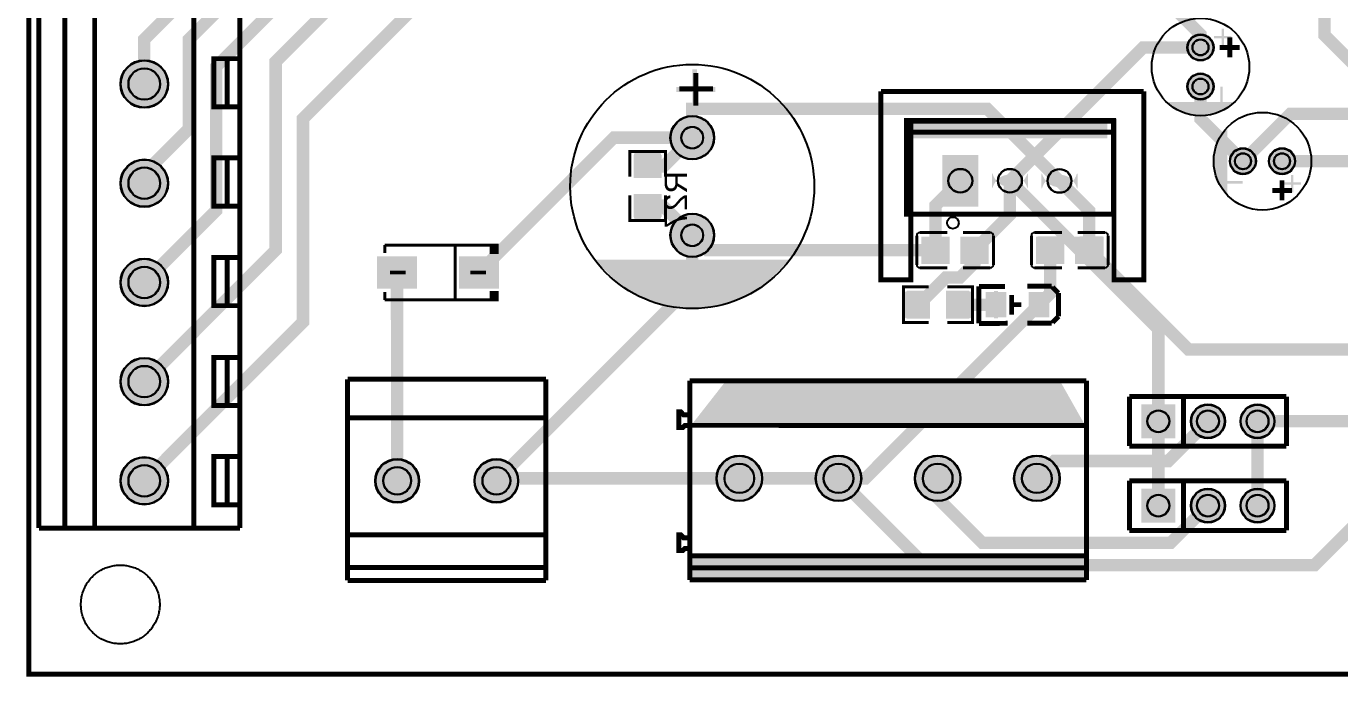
# Model space of a CAD drawing. Extents: x 2462 to 6780, y 1105 to 4890.
# Drawn here: x 2462 to 5111, y 1105 to 2416 of the extents above; entities that cross this region are included whole.
import ezdxf

# ---------------------------------------------------------------- set-up
doc = ezdxf.new("R2010")
doc.units = 9
for name, color, linetype, true_color in [('BoardOutLine', 7, 'Continuous', 0xff00ff), ('BottomLayer', 7, 'Continuous', 0x0000ff), ('BottomPasteMaskLayer', 7, 'Continuous', 0x800000), ('BottomSilkLayer', 7, 'Continuous', 0x66cc33), ('BottomSolderMaskLayer', 7, 'Continuous', 0xaa00ff), ('Document', 7, 'Continuous', 0xffffff), ('Multi-Layer', 7, 'Continuous', 0xc0c0c0), ('TopLayer', 7, 'Continuous', 0xff0000), ('TopPasteMaskLayer', 7, 'Continuous', 0x808080), ('TopSilkLayer', 7, 'Continuous', 0xffcc00), ('TopSolderMaskLayer', 7, 'Continuous', 0x800080)]:
    doc.layers.add(name, color=color, linetype=linetype, true_color=true_color)
doc.styles.get("Standard").update_dxf_attribs({"font": 'arial.ttf'})

msp = doc.modelspace()

# ---------------------------------------------------------------- hatches: boundary and pattern name
at = {"layer": 'BottomLayer'}
for points in [[(3742.1059999999998, 2111.4480000000003), (3687.8940000000002, 2111.4480000000003), (3687.8940000000002, 2156.036), (3742.1059999999998, 2156.036)], [(3742.1059999999998, 2077.2920000000013), (3687.8940000000002, 2077.2920000000013), (3687.8940000000002, 2032.703999999998), (3742.1059999999998, 2032.703999999998)]]:
    msp.add_hatch(color=256, dxfattribs=at).paths.add_polyline_path(points)
at = {"layer": 'BottomPasteMaskLayer'}
for points in [[(3740.197, 2161.300000000003), (3689.8040000000037, 2161.300000000003), (3687.834999999992, 2159.331000000002), (3687.834999999992, 2114.0550000000003), (3689.8040000000037, 2112.0869999999995), (3705.947, 2111.889000000003), (3705.947, 2129.6059999999998), (3723.6630000000005, 2129.6059999999998), (3723.6630000000005, 2112.283000000003), (3740.197, 2112.0869999999995), (3742.1659999999974, 2114.0550000000003), (3742.1659999999974, 2159.331000000002)], [(3740.197, 2076.6539999999986), (3723.6630000000005, 2076.653000000002), (3723.6630000000005, 2059.133999999998), (3705.947, 2059.133999999998), (3705.947, 2076.4559999999983), (3689.8040000000037, 2076.6539999999986), (3687.834999999992, 2074.6849999999977), (3687.834999999992, 2029.4099999999962), (3689.8040000000037, 2027.440999999999), (3740.197, 2027.440999999999), (3742.1659999999974, 2029.4099999999962), (3742.1659999999974, 2074.6849999999977)]]:
    msp.add_hatch(color=256, dxfattribs=at).paths.add_polyline_path(points)
at = {"layer": 'BottomSolderMaskLayer'}
for points in [[(4803.4095, 2373.739999999998, 1), (4856.5905, 2373.739999999998, 1)], [(2651.756, 2300, 1), (2748.244, 2300, 1)], [(4803.4095, 2295, 1), (4856.5905, 2295, 1)], [(3760.7085, 2191.8499999999985, 1), (3849.2915, 2191.8499999999985, 1)], [(2651.756, 2100, 1), (2748.244, 2100, 1)], [(3743.321842827674, 2110.6256142253696), (3686.678157172326, 2110.6256142253696), (3686.678157172326, 2156.85853334071), (3743.321842827674, 2156.85853334071)], [(4309.196999999993, 2157.1810000000005), (4382.063000000009, 2157.1810000000005), (4382.063000000009, 2052.8189999999995), (4309.196999999993, 2052.8189999999995)], [(4889.039500000004, 2144.369999999999, 1), (4942.220500000005, 2144.369999999999, 1)], [(4967.779499999995, 2144.369999999999, 1), (5020.960499999996, 2144.369999999999, 1)], [(4482.063000000005, 2121.055692307691, -0.7853981633974483), (4409.197000000005, 2121.055692307691), (4409.197000000005, 2088.944307692309, -0.7853981633974483), (4482.063000000005, 2088.944307692309)], [(4582.072999999999, 2120.665692307688, -0.7853981633974483), (4509.206999999999, 2120.665692307688), (4509.206999999999, 2088.554307692306, -0.7853981633974483), (4582.072999999999, 2088.554307692306)], [(3743.321842827674, 2078.1143857746356), (3686.678157172326, 2078.1143857746356), (3686.678157172326, 2031.881466659288), (3743.321842827674, 2031.881466659288)], [(3760.7085, 1995, 1), (3849.2915, 1995, 1)], [(2651.756, 1900, 1), (2748.244, 1900, 1)], [(2651.756, 1700, 1), (2748.244, 1700, 1)], [(4710.534985058795, 1654.4650149412046), (4779.465014941205, 1654.4650149412046), (4779.465014941205, 1585.5349850587954), (4710.534985058795, 1585.5349850587954)], [(4810.5355, 1620, 1), (4879.4645, 1620, 1)], [(4910.5355, 1620, 1), (4979.4645, 1620, 1)], [(2651.756, 1500, 1), (2748.244, 1500, 1)], [(3165.693, 1500, 1), (3254.307, 1500, 1)], [(3365.693, 1500, 1), (3454.307, 1500, 1)], [(3853.74, 1505, 1), (3946.26, 1505, 1)], [(4053.74, 1505, 1), (4146.26, 1505, 1)], [(4253.74, 1505, 1), (4346.26, 1505, 1)], [(4453.74, 1505, 1), (4546.26, 1505, 1)], [(4710.534985058795, 1484.4650149412046), (4779.465014941205, 1484.4650149412046), (4779.465014941205, 1415.5349850587954), (4710.534985058795, 1415.5349850587954)], [(4810.5355, 1450, 1), (4879.4645, 1450, 1)], [(4910.5355, 1450, 1), (4979.4645, 1450, 1)]]:
    msp.add_hatch(color=256, dxfattribs=at).paths.add_polyline_path(points)
at = {"layer": 'Document'}
for points in [[(4877.5, 2411.870999999999), (4877.5, 2376.870999999999), (4872.5, 2376.870999999999), (4872.5, 2411.870999999999)], [(4857.5, 2396.870999999999), (4892.5, 2396.870999999999), (4892.5, 2391.870999999999), (4857.5, 2391.869999999999)], [(3814.8430000000008, 2329.6500000000015), (3814.8430000000008, 2250.91), (3805, 2250.91), (3805, 2329.6500000000015)], [(3773.0599999999977, 2293.9040000000023), (3851.800000000003, 2293.9040000000023), (3851.800000000003, 2284.0610000000015), (3773.0599999999977, 2284.0610000000015)], [(4875, 2294.369999999999), (4875, 2259.369999999999), (4870, 2259.369999999999), (4870, 2294.369999999999)], [(4246.421000000002, 2223.309000000001), (4246.421000000002, 2190.2379999999976), (4642.088999999993, 2190.2379999999976), (4642.088999999993, 2223.309000000001)], [(4915, 2099.369999999999), (4880, 2099.369999999999), (4880, 2104.369999999999), (4915, 2104.369999999999)], [(5032.501000000004, 2096.869999999999), (4997.501000000004, 2096.869999999999), (4997.501000000004, 2101.869999999999), (5032.501000000004, 2101.869999999999)], [(5017.501000000004, 2116.869999999999), (5017.501000000004, 2081.869999999999), (5012.501000000004, 2081.869999999999), (5012.5, 2116.869999999999)], [(3207.5510000000068, 1946.0829999999987), (3207.5510000000068, 1893.9170000000013), (3215.3759999999966, 1893.9170000000013), (3215.3759999999966, 1946.0829999999987)], [(3195.8139999999985, 1923.9120000000003), (3195.8139999999985, 1916.0879999999997), (3227.1129999999976, 1916.0879999999997), (3227.1129999999976, 1923.9120000000003)], [(3388.826000000001, 1923.9120000000003), (3388.826000000001, 1916.0879999999997), (3357.527000000002, 1916.0879999999997), (3357.527000000002, 1923.9120000000003)], [(4421.592000000004, 1827.438000000002), (4413.718000000001, 1827.438000000002), (4413.718000000001, 1882.5560000000005), (4421.592000000004, 1882.5560000000005)], [(4435.976000000002, 1858.7050000000017), (4396.606, 1858.7050000000017), (4396.606, 1852.800000000003), (4435.976000000002, 1852.800000000003)], [(4523.954000000005, 1854.9959999999992), (4484.584000000003, 1854.9959999999992), (4484.584000000003, 1849.0910000000003), (4523.954000000005, 1849.0910000000003)], [(3873.228000000003, 1701.8499999999985), (3802.362000000001, 1611.298999999999), (4597.637999999999, 1611.298999999999), (4546.457000000002, 1701.8499999999985)], [(3802.362000000001, 1347.5200000000004), (3802.362000000001, 1300.2750000000015), (4597.637999999999, 1300.2750000000015), (4597.637999999999, 1347.5200000000004)]]:
    msp.add_hatch(color=256, dxfattribs=at).paths.add_polyline_path(points)
at = {"layer": 'Multi-Layer'}
for points in [[(4804.4095, 2373.739999999998, 1), (4855.5905, 2373.739999999998, 1)], [(2652.756, 2300, 1), (2747.244, 2300, 1)], [(4804.4095, 2295, 1), (4855.5905, 2295, 1)], [(3761.693, 2191.8499999999985, 1), (3848.307, 2191.8499999999985, 1)], [(2652.756, 2100, 1), (2747.244, 2100, 1)], [(4310.197, 2156.1810000000005), (4381.063000000002, 2156.1810000000005), (4381.063000000002, 2053.8189999999995), (4310.197, 2053.8189999999995)], [(4890.039500000004, 2144.369999999999, 1), (4941.220500000005, 2144.369999999999, 1)], [(4968.779499999995, 2144.369999999999, 1), (5019.960499999996, 2144.369999999999, 1)], [(4481.063000000005, 2120.7479999999996, -0.7853981633974483), (4410.197000000005, 2120.7479999999996), (4410.197000000005, 2089.2520000000004, -0.7853981633974483), (4481.063000000005, 2089.2520000000004)], [(4581.072999999999, 2120.3579999999965, -0.7853981633974483), (4510.206999999999, 2120.3579999999965), (4510.206999999999, 2088.862000000001, -0.7853981633974483), (4581.072999999999, 2088.862000000001)], [(3761.693, 1995, 1), (3848.307, 1995, 1)], [(2652.756, 1900, 1), (2747.244, 1900, 1)], [(2652.756, 1700, 1), (2747.244, 1700, 1)], [(4711.5350000000035, 1653.4650000000001), (4778.4649999999965, 1653.4650000000001), (4778.4649999999965, 1586.5349999999999), (4711.5350000000035, 1586.5349999999999)], [(4811.5355, 1620, 1), (4878.4645, 1620, 1)], [(4911.5355, 1620, 1), (4978.4645, 1620, 1)], [(2652.756, 1500, 1), (2747.244, 1500, 1)], [(3166.693, 1500, 1), (3253.307, 1500, 1)], [(3366.693, 1500, 1), (3453.307, 1500, 1)], [(3854.7245, 1505, 1), (3945.2755, 1505, 1)], [(4054.7245, 1505, 1), (4145.2755, 1505, 1)], [(4254.7245, 1505, 1), (4345.2755, 1505, 1)], [(4454.7245, 1505, 1), (4545.2755, 1505, 1)], [(4711.5350000000035, 1483.4650000000001), (4778.4649999999965, 1483.4650000000001), (4778.4649999999965, 1416.5349999999999), (4711.5350000000035, 1416.5349999999999)], [(4811.5355, 1450, 1), (4878.4645, 1450, 1)], [(4911.5355, 1450, 1), (4978.4645, 1450, 1)]]:
    msp.add_hatch(color=256, dxfattribs=at).paths.add_polyline_path(points)
at = {"layer": 'TopLayer'}
for points in [[(4323.384999999995, 1991.574999999997), (4323.384999999995, 1938.425000000003), (4267.873, 1938.425000000003), (4267.873, 1991.574999999997)], [(4346.615000000005, 1991.574999999997), (4346.615000000005, 1938.425000000003), (4402.127, 1938.425000000003), (4402.127, 1991.574999999997)], [(4554.645000000004, 1938.425000000003), (4554.645000000004, 1991.574999999997), (4499.133000000002, 1991.574999999997), (4499.133000000002, 1938.425000000003)], [(4577.875, 1938.425000000003), (4577.875, 1991.574999999997), (4633.387000000002, 1991.574999999997), (4633.387000000002, 1938.425000000003)], [(3170.273000000001, 1951.359000000004), (3249.0130000000063, 1951.359000000004), (3249.0130000000063, 1888.6419999999998), (3170.273000000001, 1888.6419999999998)], [(3335.6270000000077, 1951.359000000004), (3414.3669999999984, 1951.359000000004), (3414.3669999999984, 1888.6419999999998), (3335.6270000000077, 1888.6419999999998)], [(4283.551999999996, 1827.8940000000002), (4283.551999999996, 1882.1059999999998), (4238.963999999993, 1882.1059999999998), (4238.963999999993, 1827.8940000000002)], [(4317.707999999999, 1827.8940000000002), (4317.707999999999, 1882.1059999999998), (4362.295999999995, 1882.1059999999998), (4362.295999999995, 1827.8940000000002)], [(4397.969000000005, 1879.5980000000018), (4437.339, 1879.5980000000018), (4437.339, 1830.3859999999986), (4397.969000000005, 1830.3859999999986)], [(4484.588999999993, 1879.5980000000018), (4523.959000000003, 1879.5980000000018), (4523.959000000003, 1830.3859999999986), (4484.588999999993, 1830.3859999999986)]]:
    msp.add_hatch(color=256, dxfattribs=at).paths.add_polyline_path(points)
at = {"layer": 'TopPasteMaskLayer'}
for points in [[(4316.300000000003, 1989.4079999999994), (4316.298999999999, 1972.8740000000034), (4298.779999999999, 1972.8740000000034), (4298.779999999999, 1955.158000000003), (4316.101999999999, 1955.158000000003), (4316.300000000003, 1939.0149999999994), (4314.331000000006, 1937.046000000002), (4269.055999999997, 1937.046000000002), (4267.0869999999995, 1939.0149999999994), (4267.0869999999995, 1989.4079999999994), (4269.055999999997, 1991.3770000000004), (4314.331000000006, 1991.3770000000004)], [(4400.946000000004, 1989.4079999999994), (4400.946000000004, 1939.0149999999994), (4398.977000000006, 1937.046000000002), (4353.701000000001, 1937.046000000002), (4351.733000000007, 1939.0149999999994), (4351.5350000000035, 1955.158000000003), (4369.251999999993, 1955.158000000003), (4369.251999999993, 1972.8740000000034), (4351.929000000004, 1972.8740000000034), (4351.733000000007, 1989.4079999999994), (4353.701000000001, 1991.3770000000004), (4398.977000000006, 1991.3770000000004)], [(4500.3139999999985, 1940.5920000000006), (4500.3139999999985, 1990.9850000000006), (4502.282999999996, 1992.953999999998), (4547.559000000001, 1992.953999999998), (4549.527000000002, 1990.9850000000006), (4549.7249999999985, 1974.841999999997), (4532.007999999994, 1974.841999999997), (4532.007999999994, 1957.1259999999966), (4549.331000000006, 1957.1259999999966), (4549.527000000002, 1940.5920000000006), (4547.559000000001, 1938.6229999999996), (4502.282999999996, 1938.6229999999996)], [(4584.959999999999, 1940.5920000000006), (4584.961000000003, 1957.1259999999966), (4602.479999999996, 1957.1259999999966), (4602.479999999996, 1974.841999999997), (4585.158000000003, 1974.841999999997), (4584.959999999999, 1990.9850000000006), (4586.929000000004, 1992.953999999998), (4632.203999999998, 1992.953999999998), (4634.1730000000025, 1990.9850000000006), (4634.1730000000025, 1940.5920000000006), (4632.203999999998, 1938.6229999999996), (4586.929000000004, 1938.6229999999996)], [(3170.273000000001, 1951.359000000004), (3249.0130000000063, 1951.359000000004), (3249.0130000000063, 1888.6419999999998), (3170.273000000001, 1888.6419999999998)], [(3335.6270000000077, 1951.359000000004), (3414.3669999999984, 1951.359000000004), (3414.3669999999984, 1888.6419999999998), (3335.6270000000077, 1888.6419999999998)], [(4233.699999999997, 1829.8029999999999), (4233.699999999997, 1880.196), (4235.668999999994, 1882.1650000000009), (4280.945, 1882.1650000000009), (4282.9130000000005, 1880.196), (4283.110999999997, 1864.0529999999999), (4265.394, 1864.0529999999999), (4265.394, 1846.3369999999995), (4282.717000000004, 1846.3369999999995), (4282.9130000000005, 1829.8029999999999), (4280.945, 1827.833999999999), (4235.668999999994, 1827.833999999999)], [(4318.346000000005, 1829.8029999999999), (4318.347000000002, 1846.3369999999995), (4335.8659999999945, 1846.3369999999995), (4335.8659999999945, 1864.0529999999999), (4318.544000000002, 1864.0529999999999), (4318.346000000005, 1880.196), (4320.315000000002, 1882.1650000000009), (4365.590000000004, 1882.1650000000009), (4367.559000000001, 1880.196), (4367.559000000001, 1829.8029999999999), (4365.590000000004, 1827.833999999999), (4320.315000000002, 1827.833999999999)], [(4397.969000000005, 1879.5980000000018), (4437.339, 1879.5980000000018), (4437.339, 1830.3859999999986), (4397.969000000005, 1830.3859999999986)], [(4484.588999999993, 1879.5980000000018), (4523.959000000003, 1879.5980000000018), (4523.959000000003, 1830.3859999999986), (4484.588999999993, 1830.3859999999986)]]:
    msp.add_hatch(color=256, dxfattribs=at).paths.add_polyline_path(points)
at = {"layer": 'TopSilkLayer'}
for points in [[(4895, 2263.739999999998), (4893.112221347677, 2261.8225102740507), (4891.167901999841, 2259.9623765791403), (4889.168783824651, 2258.161265363553), (4887.116657783183, 2256.420790198772), (4885.013362324964, 2254.74251033393), (4882.86078174095, 2253.1279292989166), (4880.660844475438, 2251.578493557383), (4878.415521398434, 2250.095591210913), (4876.126824039959, 2248.6805507554564), (4873.796802787983, 2247.3346398911453), (4871.427545051571, 2246.059064386609), (4869.021173390793, 2244.8549669987406), (4866.579843615145, 2243.723426448938), (4864.105742852276, 2242.665456456707), (4861.60108758854, 2241.6820048314876), (4859.06812168334, 2240.7739526235346), (4856.509114358865, 2239.942113334615), (4853.9263581671985, 2239.187232189208), (4851.322166936436, 2238.5099854668515), (4848.698873697809, 2237.91097989634), (4846.058828595589, 2237.3907521121073), (4843.404396781589, 2236.949768173494), (4840.737956296354, 2236.5884231472373), (4838.061895938699, 2236.307040753494), (4835.378613125657, 2236.105873075885), (4832.690511744659, 2235.985100335598), (4830, 2235.9448307299863), (4827.309488255341, 2235.985100335598), (4824.621386874343, 2236.105873075885), (4821.938104061301, 2236.307040753494), (4819.262043703646, 2236.5884231472373), (4816.595603218411, 2236.949768173494), (4813.941171404411, 2237.3907521121073), (4811.301126302176, 2237.91097989634), (4808.677833063564, 2238.5099854668515), (4806.0736418328015, 2239.187232189208), (4803.490885641135, 2239.942113334615), (4800.93187831666, 2240.7739526235346), (4798.39891241146, 2241.6820048314876), (4795.894257147724, 2242.665456456707), (4793.420156384855, 2243.723426448938), (4790.978826609207, 2244.8549669987406), (4788.572454948429, 2246.059064386609), (4786.203197212017, 2247.3346398911453), (4783.873175960041, 2248.6805507554564), (4781.584478601566, 2250.095591210913), (4779.339155524562, 2251.578493557383), (4777.13921825905, 2253.1279292989166), (4774.986637675036, 2254.74251033393), (4772.883342216817, 2256.420790198772), (4770.831216175349, 2258.161265363553), (4768.832098000159, 2259.9623765791403), (4766.887778652323, 2261.8225102740507), (4765, 2263.739999999998)], [(4884.369999999995, 2079.369999999999), (4882.452510274052, 2081.257778652325), (4880.592376579145, 2083.2020980001616), (4878.79126536355, 2085.201216175352), (4877.050790198773, 2087.2533422168235), (4875.372510333938, 2089.3566376750423), (4873.757929298918, 2091.5092182590524), (4872.20849355738, 2093.709155524557), (4870.72559121091, 2095.9544786015613), (4869.310550755465, 2098.2431759600477), (4867.96463989115, 2100.5731972120157), (4866.689064386606, 2102.942454948421), (4865.484966998738, 2105.3488266092063), (4864.353426448935, 2107.79015638485), (4863.295456456704, 2110.264257147719), (4862.312004831481, 2112.7689124114513), (4861.403952623528, 2115.301878316659), (4860.572113334623, 2117.860885641134), (4859.817232189205, 2120.443641832797), (4859.139985466856, 2123.0478330635597), (4858.540979896345, 2125.6711263021825), (4858.020752112105, 2128.3111714044135), (4857.579768173498, 2130.965603218414), (4857.218423147235, 2133.6320437036484), (4856.9370407535025, 2136.3081040612997), (4856.735873075886, 2138.991386874346), (4856.615100335606, 2141.6794882553368), (4856.574830729987, 2144.369999999999), (4856.615100335606, 2147.060511744661), (4856.735873075886, 2149.748613125652), (4856.9370407535025, 2152.4318959386983), (4857.218423147235, 2155.1079562963496), (4857.579768173498, 2157.774396781584), (4858.020752112105, 2160.4288285955845), (4858.540979896345, 2163.0688736978154), (4859.139985466856, 2165.6921669364383), (4859.817232189205, 2168.296358167194), (4860.572113334623, 2170.879114358864), (4861.403952623528, 2173.438121683339), (4862.312004831481, 2175.9710875885467), (4863.295456456704, 2178.475742852279), (4864.353426448935, 2180.949843615148), (4865.484966998738, 2183.3911733907917), (4866.689064386606, 2185.797545051577), (4867.96463989115, 2188.1668027879823), (4869.310550755465, 2190.4968240399503), (4870.72559121091, 2192.7855213984367), (4872.20849355738, 2195.030844475441), (4873.757929298918, 2197.2307817409455), (4875.372510333938, 2199.3833623249557), (4877.050790198773, 2201.4866577831745), (4878.79126536355, 2203.538783824646), (4880.592376579145, 2205.5379019998363), (4882.452510274052, 2207.4822213476727), (4884.369999999995, 2209.369999999999)], [(3396.650999999998, 1978.1650000000009), (3396.650999999998, 1957.3580000000002), (3414.6510000000053, 1957.3580000000002), (3414.6510000000053, 1978.1650000000009)], [(4001.850000000006, 1945.7920000000013), (3608.149999999994, 1945.7920000000013), (3636.978000000003, 1916.964), (3640.149197688086, 1913.851555704714), (3643.3780401058902, 1910.798953387166), (3646.66339819775, 1907.8072604757108), (3650.0041231456707, 1904.8775231000327), (3653.399046771119, 1902.0107657252956), (3656.8469819434176, 1899.207990793955), (3660.34672299496, 1896.4701783752025), (3663.8970461427307, 1893.7982858222313), (3667.496709916246, 1891.193247437528), (3671.1444555917114, 1888.655974146117), (3674.8390076321157, 1886.1873531770616), (3678.579074133311, 1883.7882477531966), (3682.3633472757137, 1881.4594967892917), (3686.190503781647, 1879.2019145987142), (3690.059205378071, 1877.0162906086443), (3693.96809926453, 1874.9033890840583), (3697.9158185861816, 1872.8639488604713), (3701.900982911815, 1870.8986830855974), (3705.9221987164783, 1869.0082789699554), (3709.978059868845, 1867.19339754658), (3714.0671481228346, 1865.4546734398682), (3718.1880336135873, 1863.7927146436705), (3722.3392753574444, 1862.2081023086794), (3726.519421755831, 1860.7013905392196), (3730.727011102834, 1859.2731061995), (3734.9605720963737, 1857.923748729354), (3739.2186243525866, 1856.6537899696232), (3743.499678923632, 1855.4636739971465), (3747.8022388181926, 1854.3538169694948), (3752.1247995250596, 1853.3246069794332), (3756.465849539134, 1852.3764039192065), (3760.8238708900535, 1851.5095393547308), (3765.197339672901, 1850.7243164095999), (3769.58472658119, 1850.02100965914), (3773.9844974414955, 1849.3998650343565), (3778.39511375007, 1848.8610997359647), (3782.815033210689, 1848.4049021584142), (3787.242710274062, 1848.0314318240416), (3791.6765966782114, 1847.740819327264), (3796.1151419898815, 1847.5331662889257), (3800.5567941467307, 1847.4085453207626), (3805, 1847.3669999999984), (3809.4432058532693, 1847.4085453207626), (3813.8848580101185, 1847.5331662889257), (3818.3234033217886, 1847.740819327264), (3822.757289725938, 1848.0314318240416), (3827.184966789311, 1848.4049021584142), (3831.60488624993, 1848.8610997359647), (3836.0155025585045, 1849.3998650343565), (3840.41527341881, 1850.02100965914), (3844.802660327099, 1850.7243164095999), (3849.1761291099465, 1851.5095393547308), (3853.534150460866, 1852.3764039192065), (3857.8752004749404, 1853.3246069794332), (3862.1977611818074, 1854.3538169694948), (3866.500321076368, 1855.4636739971465), (3870.7813756474134, 1856.6537899696232), (3875.0394279036263, 1857.923748729354), (3879.272988897166, 1859.2731061995037), (3883.480578244169, 1860.7013905392196), (3887.6607246425556, 1862.2081023086794), (3891.8119663864127, 1863.7927146436705), (3895.9328518771654, 1865.4546734398718), (3900.021940131155, 1867.19339754658), (3904.0778012835217, 1869.0082789699554), (3908.099017088185, 1870.8986830855974), (3912.0841814138184, 1872.8639488604713), (3916.03190073547, 1874.9033890840583), (3919.940794621929, 1877.0162906086443), (3923.809496218353, 1879.2019145987142), (3927.6366527242863, 1881.4594967892917), (3931.420925866689, 1883.7882477531966), (3935.1609923678843, 1886.1873531770616), (3938.8555444082886, 1888.655974146117), (3942.5032900837614, 1891.193247437528), (3946.1029538572693, 1893.7982858222313), (3949.65327700504, 1896.4701783752025), (3953.1530180565824, 1899.2079907939624), (3956.600953228881, 1902.0107657252956), (3959.9958768543293, 1904.8775231000327), (3963.33660180225, 1907.8072604757108), (3966.6219598941098, 1910.798953387166), (3969.850802311914, 1913.851555704714), (3973.021999999997, 1916.964), (4001.850000000006, 1945.7920000000013)], [(3396.650999999998, 1861.8349999999991), (3396.650999999998, 1882.6419999999998), (3414.6510000000053, 1882.6419999999998), (3414.6510000000053, 1861.8349999999991)]]:
    msp.add_hatch(color=256, dxfattribs=at).paths.add_polyline_path(points)
at = {"layer": 'TopSolderMaskLayer'}
for points in [[(4803.4095, 2373.739999999998, 1), (4856.5905, 2373.739999999998, 1)], [(2651.756, 2300, 1), (2748.244, 2300, 1)], [(4803.4095, 2295, 1), (4856.5905, 2295, 1)], [(3760.7085, 2191.8499999999985, 1), (3849.2915, 2191.8499999999985, 1)], [(2651.756, 2100, 1), (2748.244, 2100, 1)], [(4309.196999999993, 2157.1810000000005), (4382.063000000009, 2157.1810000000005), (4382.063000000009, 2052.8189999999995), (4309.196999999993, 2052.8189999999995)], [(4889.039500000004, 2144.369999999999, 1), (4942.220500000005, 2144.369999999999, 1)], [(4967.779499999995, 2144.369999999999, 1), (5020.960499999996, 2144.369999999999, 1)], [(4482.063000000005, 2121.055692307691, -0.7853981633974483), (4409.197000000005, 2121.055692307691), (4409.197000000005, 2088.944307692309, -0.7853981633974483), (4482.063000000005, 2088.944307692309)], [(4582.072999999999, 2120.665692307688, -0.7853981633974483), (4509.206999999999, 2120.665692307688), (4509.206999999999, 2088.554307692306, -0.7853981633974483), (4582.072999999999, 2088.554307692306)], [(3760.7085, 1995, 1), (3849.2915, 1995, 1)], [(4324.384963971752, 1992.574999999997), (4324.384963971752, 1937.425000000003), (4266.872963971757, 1937.425000000003), (4266.872963971757, 1992.574999999997)], [(4345.615036028248, 1992.574999999997), (4345.615036028248, 1937.425000000003), (4403.127036028243, 1937.425000000003), (4403.127036028243, 1992.574999999997)], [(4555.644963971754, 1937.425000000003), (4555.644963971754, 1992.574999999997), (4498.132963971759, 1992.574999999997), (4498.132963971759, 1937.425000000003)], [(4576.87503602825, 1937.425000000003), (4576.87503602825, 1992.574999999997), (4634.387036028245, 1992.574999999997), (4634.387036028245, 1937.425000000003)], [(2651.756, 1900, 1), (2748.244, 1900, 1)], [(3169.273076200152, 1952.359015944643), (3250.0130762001572, 1952.359015944643), (3250.0130762001572, 1887.6420159446388), (3169.273076200152, 1887.6420159446388)], [(3334.6269237998495, 1952.359015944643), (3415.3669237998474, 1952.359015944643), (3415.3669237998474, 1887.6420159446388), (3334.6269237998495, 1887.6420159446388)], [(4284.551910289767, 1826.8940184457606), (4284.551910289767, 1883.1059815542394), (4237.963910289764, 1883.1059815542394), (4237.963910289764, 1826.8940184457606)], [(4316.708089710235, 1826.8940184457606), (4316.708089710235, 1883.1059815542394), (4363.296089710231, 1883.1059815542394), (4363.296089710231, 1826.8940184457606)], [(4396.9692032004095, 1880.5980609595063), (4438.339203200412, 1880.5980609595063), (4438.339203200412, 1829.3861015991715), (4396.9692032004095, 1829.3861015991715)], [(4483.589203200398, 1880.5980609595063), (4524.959203200415, 1880.5980609595063), (4524.959203200415, 1829.3861015991715), (4483.589203200398, 1829.3861015991715)], [(2651.756, 1700, 1), (2748.244, 1700, 1)], [(4710.534985058795, 1654.4650149412046), (4779.465014941205, 1654.4650149412046), (4779.465014941205, 1585.5349850587954), (4710.534985058795, 1585.5349850587954)], [(4810.5355, 1620, 1), (4879.4645, 1620, 1)], [(4910.5355, 1620, 1), (4979.4645, 1620, 1)], [(2651.756, 1500, 1), (2748.244, 1500, 1)], [(3165.693, 1500, 1), (3254.307, 1500, 1)], [(3365.693, 1500, 1), (3454.307, 1500, 1)], [(3853.74, 1505, 1), (3946.26, 1505, 1)], [(4053.74, 1505, 1), (4146.26, 1505, 1)], [(4253.74, 1505, 1), (4346.26, 1505, 1)], [(4453.74, 1505, 1), (4546.26, 1505, 1)], [(4710.534985058795, 1484.4650149412046), (4779.465014941205, 1484.4650149412046), (4779.465014941205, 1415.5349850587954), (4710.534985058795, 1415.5349850587954)], [(4810.5355, 1450, 1), (4879.4645, 1450, 1)], [(4910.5355, 1450, 1), (4979.4645, 1450, 1)]]:
    msp.add_hatch(color=256, dxfattribs=at).paths.add_polyline_path(points)

# ---------------------------------------------------------------- linework, layer by layer
at = {"layer": 'BoardOutLine', "const_width": 10}
msp.add_lwpolyline([(2467, 4640), (2467, 4885), (6754, 4885), (6754, 1110), (2467, 1110), (2467, 4640)], close=True, dxfattribs=at)
at = {"layer": 'BottomLayer', "const_width": 25}
for points in [[(4445.630000000005, 2105), (4714.369999999995, 2373.739999999998), (4830, 2373.739999999998)], [(4915.630000000005, 2144.369999999999), (4830, 2230), (4830, 2295)], [(5245, 2240), (5011.260000000002, 2240), (4915.630000000005, 2144.369999999999)], [(3805, 2191.8499999999985), (3746.8899999999994, 2133.739999999998), (3715, 2133.739999999998)], [(4445.630000000005, 2105), (4745, 1805.630000000001), (4745, 1620)], [(3805, 1995), (3745, 2055), (3715, 2055)], [(5524.978000000003, 1909.6140000000014), (5235.364000000001, 1620), (4945, 1620)], [(4745, 1450), (4745, 1620)], [(4945, 1450), (4945, 1620)]]:
    msp.add_lwpolyline(points, dxfattribs=at)
at = {"layer": 'BottomSilkLayer', "const_width": 6}
for points in [[(3751.1059999999998, 2113.1179999999986), (3751.1059999999998, 2163.706000000002), (3678.8940000000002, 2163.706000000002), (3678.8940000000002, 2113.1179999999986)], [(3751.1059999999998, 2075.6219999999994), (3751.1059999999998, 2025.0339999999997), (3678.8940000000002, 2025.0339999999997), (3678.8940000000002, 2075.6219999999994)]]:
    msp.add_lwpolyline(points, dxfattribs=at)
at = {"layer": 'BottomSolderMaskLayer'}
for centre, radius in [((4830, 2373.739999999998), 26.590500000000002), ((4830, 2373.739999999998), 16.363384615384614), ((2700, 2300), 48.244), ((2700, 2300.0030000000006), 32.16266666666667), ((4830, 2295), 26.590500000000002), ((4830, 2295), 16.363384615384614), ((3805, 2191.8499999999985), 44.2915), ((3805.0050000000047, 2191.8499999999985), 22.14626136652273), ((2700, 2100), 48.244), ((4915.630000000005, 2144.369999999999), 26.590500000000002), ((4915.630000000005, 2144.369999999999), 16.363384615384614), ((4994.369999999995, 2144.369999999999), 26.590500000000002), ((4994.369999999995, 2144.369999999999), 16.363384615384614), ((2700, 2100), 32.16266666666667), ((4345.630000000005, 2105), 24.288666666666668), ((4445.630000000005, 2105), 24.288666666666668), ((4545.630000000005, 2104.6059999999998), 24.288666666666668), ((3805, 1995), 44.2915), ((3805.0050000000047, 1995), 22.14626136652273), ((2700, 1900), 48.244), ((2700, 1900), 32.16266666666667), ((2700, 1700), 48.244), ((2700, 1699.9989999999962), 32.16266666666667), ((4745, 1620), 22.30107376473576), ((4845, 1620), 34.4645), ((4845, 1620), 22.30107376473576), ((4945, 1620), 34.4645), ((4945, 1620), 22.30107376473576), ((2700, 1500), 48.244), ((3210, 1500), 44.307), ((3410, 1500), 44.307), ((3900, 1505), 46.25999999999999), ((4100, 1505), 46.25999999999999), ((4300, 1505), 46.25999999999999), ((4500, 1505), 46.25999999999999), ((2700, 1500), 32.16266666666667), ((3209.9949999999953, 1500), 28.195363636363634), ((3409.9949999999953, 1500), 28.195363636363634), ((3900, 1505), 30.170076089717394), ((4100, 1505), 30.170076089717394), ((4300, 1505), 30.170076089717394), ((4500, 1505), 30.170076089717394), ((4845, 1450), 34.4645), ((4945, 1450), 34.4645), ((4745, 1450), 22.30107376473576), ((4845, 1450), 22.30107376473576), ((4945, 1450), 22.30107376473576)]:
    msp.add_circle(centre, radius, dxfattribs=at)
at = {"layer": 'Document'}
msp.add_circle((4330.630000000005, 2020), 11.81, dxfattribs=at)
at = {"layer": 'Multi-Layer'}
msp.add_lwpolyline([(2572.226999999999, 1250.7239999920203), (2572.267809229801, 1253.2698572097252), (2572.3901962454256, 1255.8130984064264), (2572.5940352859034, 1258.3511102290468), (2572.8791168927855, 1260.8812846980509), (2573.2451481253447, 1263.4010218873227), (2573.6917528616323, 1265.9077325957405), (2574.218472184948, 1268.3988410078018), (2574.8247648554097, 1270.8717873404057), (2575.51000786612, 1273.3240304732244), (2576.273497083348, 1275.753050559877), (2577.114447970045, 1278.15635161725), (2578.0319963920774, 1280.5314640902507), (2579.0251995061044, 1282.8759473895043), (2580.0930367284745, 1285.1873923991698), (2581.234410783909, 1287.463423952504), (2582.4481488330493, 1289.7017032724907), (2583.733003677582, 1291.8999303751043), (2585.08765504192, 1294.055846432675), (2586.5107109297387, 1296.1672360950288), (2588.0007090544823, 1298.2319297658796), (2589.556118341876, 1300.2478058322304), (2591.175340503214, 1302.2127928445116), (2592.8567116777485, 1304.1248716450937), (2594.598504142399, 1305.9820774431428), (2596.3989280870883, 1307.7825018335425), (2598.2561334539423, 1309.5242947579536), (2600.1682118382887, 1311.2056664058364), (2602.133198449723, 1312.8248890536197), (2604.149074131019, 1314.3802988400457), (2606.213767433008, 1315.8702974759217), (2608.325156743078, 1317.2933538864454), (2610.4810724653, 1318.648005784482), (2612.6792992498376, 1319.9328611732126), (2614.9175782693637, 1321.1465997764426), (2617.1936095401325, 1322.2879743953235), (2619.5050542854588, 1323.3558121899077), (2621.8495373388287, 1324.349015884327), (2624.224649584685, 1325.266564894333), (2626.627950433867, 1326.1075163759924), (2629.0569703315196, 1326.8710061945312), (2631.509213294703, 1327.5562498123145), (2633.9821594772075, 1328.1625430949716), (2636.4732677588836, 1328.6892630349794), (2638.979978356736, 1329.1358683918224), (2641.499715455393, 1329.5019002481604), (2644.0298898538313, 1329.7869824814006), (2646.567901625982, 1329.9908221501792), (2649.1111427923897, 1330.1132097954032), (2651.656999999992, 1330.1540196554488), (2654.2028572076015, 1330.1132097954032), (2656.746098374002, 1329.9908221501792), (2659.284110146167, 1329.7869824814006), (2661.814284544598, 1329.5019002481604), (2664.3340216432553, 1329.1358683918224), (2666.8407322411076, 1328.6892630349794), (2669.3318405227838, 1328.1625430949716), (2671.8047867052883, 1327.5562498123145), (2674.2570296684717, 1326.8710061945312), (2676.686049566124, 1326.1075163759924), (2679.0893504153064, 1325.266564894333), (2681.4644626611625, 1324.349015884327), (2683.8089457145397, 1323.3558121899077), (2686.1203904598515, 1322.2879743953235), (2688.3964217306348, 1321.1465997764426), (2690.6347007501536, 1319.9328611732126), (2692.8329275346914, 1318.648005784482), (2694.9888432569132, 1317.2933538864381), (2697.1002325669833, 1315.8702974759217), (2699.164925868972, 1314.3802988400457), (2701.1808015502756, 1312.8248890536197), (2703.1457881617025, 1311.2056664058364), (2705.057866546049, 1309.5242947579536), (2706.9150719128957, 1307.7825018335388), (2708.7154958575993, 1305.9820774431428), (2710.4572883222427, 1304.1248716450937), (2712.138659496777, 1302.2127928445116), (2713.757881658108, 1300.2478058322304), (2715.3132909455016, 1298.2319297658796), (2716.8032890702452, 1296.1672360950288), (2718.2263449580787, 1294.055846432675), (2719.580996322409, 1291.8999303751043), (2720.865851166949, 1289.7017032724907), (2722.0795892160822, 1287.463423952504), (2723.2209632715167, 1285.1873923991698), (2724.288800493887, 1282.8759473895043), (2725.282003607921, 1280.5314640902507), (2726.199552029946, 1278.1563516172464), (2727.040502916643, 1275.753050559877), (2727.803992133864, 1273.3240304732244), (2728.4892351445815, 1270.8717873404057), (2729.095527815043, 1268.3988410078018), (2729.622247138359, 1265.9077325957405), (2730.0688518746465, 1263.4010218873227), (2730.434883107213, 1260.8812846980509), (2730.719964714088, 1258.3511102290468), (2730.9238037545656, 1255.8130984064264), (2731.0461907701974, 1253.2698572097252), (2731.086999999985, 1250.72400000798), (2731.0461907701974, 1248.1781427902752), (2730.9238037545656, 1245.6349015935775), (2730.719964714088, 1243.0968897709536), (2730.434883107213, 1240.5667153019458), (2730.0688518746465, 1238.0469781126812), (2729.622247138359, 1235.5402674042562), (2729.095527815043, 1233.0491589921985), (2728.4892351445815, 1230.5762126595946), (2727.803992133864, 1228.1239695267795), (2727.040502916643, 1225.6949494401197), (2726.199552029946, 1223.2916483827503), (2725.282003607921, 1220.9165359097497), (2724.288800493887, 1218.5720526104997), (2723.2209632715167, 1216.2606076008306), (2722.0795892160822, 1213.9845760474964), (2720.865851166949, 1211.7462967275096), (2719.580996322409, 1209.5480696248997), (2718.2263449580787, 1207.3921535673253), (2716.8032890702452, 1205.2807639049715), (2715.3132909455016, 1203.2160702341207), (2713.757881658108, 1201.2001941677663), (2712.138659496777, 1199.2352071554888), (2710.4572883222427, 1197.3231283549067), (2708.7154958575993, 1195.4659225568612), (2706.9150719128957, 1193.6654981664542), (2705.057866546049, 1191.9237052420467), (2703.1457881617025, 1190.242333594164), (2701.1808015502756, 1188.6231109463843), (2699.164925868972, 1187.0677011599546), (2697.1002325669833, 1185.5777025240786), (2694.9888432569132, 1184.1546461135586), (2692.8329275346914, 1182.799994215522), (2690.6347007501536, 1181.5151388267914), (2688.3964217306348, 1180.3014002235577), (2686.1203904598515, 1179.1600256046804), (2683.8089457145397, 1178.0921878100926), (2681.4644626611625, 1177.0989841156734), (2679.0893504153064, 1176.1814351056673), (2676.686049566124, 1175.340483624008), (2674.2570296684717, 1174.5769938054655), (2671.8047867052883, 1173.8917501876858), (2669.3318405227838, 1173.2854569050287), (2666.8407322411076, 1172.758736965021), (2664.3340216432553, 1172.3121316081779), (2661.814284544598, 1171.94609975184), (2659.284110146167, 1171.6610175185997), (2656.746098374002, 1171.4571778498212), (2654.2028572076015, 1171.334790204597), (2651.656999999992, 1171.2939803445552), (2649.1111427923897, 1171.334790204597), (2646.567901625982, 1171.4571778498212), (2644.0298898538313, 1171.6610175185997), (2641.499715455393, 1171.94609975184), (2638.979978356736, 1172.3121316081779), (2636.4732677588836, 1172.758736965021), (2633.9821594772075, 1173.2854569050287), (2631.509213294703, 1173.8917501876858), (2629.0569703315196, 1174.5769938054655), (2626.627950433867, 1175.340483624008), (2624.224649584685, 1176.1814351056673), (2621.8495373388287, 1177.0989841156734), (2619.5050542854588, 1178.0921878100926), (2617.1936095401325, 1179.1600256046804), (2614.9175782693637, 1180.3014002235577), (2612.6792992498376, 1181.5151388267914), (2610.4810724653, 1182.799994215522), (2608.325156743078, 1184.1546461135622), (2606.213767433008, 1185.5777025240786), (2604.149074131019, 1187.0677011599546), (2602.133198449723, 1188.6231109463843), (2600.1682118382887, 1190.242333594164), (2598.2561334539423, 1191.9237052420467), (2596.3989280870883, 1193.6654981664615), (2594.598504142399, 1195.4659225568612), (2592.8567116777485, 1197.3231283549067), (2591.175340503214, 1199.2352071554888), (2589.556118341876, 1201.2001941677663), (2588.0007090544823, 1203.2160702341207), (2586.5107109297387, 1205.2807639049715), (2585.08765504192, 1207.3921535673253), (2583.733003677582, 1209.5480696248997), (2582.4481488330493, 1211.7462967275096), (2581.234410783909, 1213.9845760474964), (2580.0930367284745, 1216.2606076008306), (2579.0251995061044, 1218.5720526104997), (2578.0319963920774, 1220.9165359097497), (2577.114447970045, 1223.2916483827576), (2576.273497083348, 1225.6949494401197), (2575.51000786612, 1228.1239695267795), (2574.8247648554097, 1230.5762126595946), (2574.218472184948, 1233.0491589921985), (2573.6917528616323, 1235.5402674042562), (2573.2451481253447, 1238.0469781126812), (2572.8791168927855, 1240.5667153019458), (2572.5940352859034, 1243.0968897709536), (2572.3901962454256, 1245.6349015935775), (2572.267809229801, 1248.1781427902752), (2572.226999999999, 1250.72400000798)], close=True, dxfattribs=at)
for centre, radius in [((4830, 2373.739999999998), 25.5905), ((4830, 2373.739999999998), 15.748), ((2700, 2300), 47.244), ((2700, 2300.0030000000006), 31.496), ((4830, 2295), 25.5905), ((4830, 2295), 15.748), ((3805, 2191.8499999999985), 43.307), ((3805.0050000000047, 2191.8499999999985), 21.654), ((2700, 2100), 47.244), ((4915.630000000005, 2144.369999999999), 25.5905), ((4915.630000000005, 2144.369999999999), 15.748), ((4994.369999999995, 2144.369999999999), 25.5905), ((4994.369999999995, 2144.369999999999), 15.748), ((2700, 2100), 31.496), ((4345.630000000005, 2105), 23.622), ((4445.630000000005, 2105), 23.622), ((4545.630000000005, 2104.6059999999998), 23.622), ((3805, 1995), 43.307), ((3805.0050000000047, 1995), 21.654), ((2700, 1900), 47.244), ((2700, 1900), 31.496), ((2700, 1700), 47.244), ((2700, 1699.9989999999962), 31.496), ((4845, 1620), 33.4645), ((4945, 1620), 33.4645), ((4745, 1620), 21.654), ((4845, 1620), 21.654), ((4945, 1620), 21.654), ((2700, 1500), 47.244), ((3210, 1500), 43.307), ((3410, 1500), 43.307), ((3900, 1505), 45.275499999999994), ((4100, 1505), 45.275499999999994), ((4300, 1505), 45.275499999999994), ((4500, 1505), 45.275499999999994), ((2700, 1500), 31.496), ((3209.9949999999953, 1500), 27.559), ((3409.9949999999953, 1500), 27.559), ((3900, 1505), 29.528), ((4100, 1505), 29.528), ((4300, 1505), 29.528), ((4500, 1505), 29.528), ((4845, 1450), 33.4645), ((4945, 1450), 33.4645), ((4745, 1450), 21.654), ((4845, 1450), 21.654), ((4945, 1450), 21.654)]:
    msp.add_circle(centre, radius, dxfattribs=at)
at = {"layer": 'TopLayer', "const_width": 25}
for points in [[(3420, 2980), (3290, 2980), (2700, 2390), (2700, 2300)], [(4950, 2950), (5080, 2820), (5080, 2398.739999999998), (5150, 2328.739999999998)], [(3420, 2880), (3280, 2880), (2790, 2390), (2790, 2210), (2700, 2120), (2700, 2100)], [(3465, 2780), (3290, 2780), (2845, 2335), (2845, 2045), (2700, 1900)], [(3420, 2580), (3200, 2580), (2965, 2345), (2965, 1965), (2700, 1700)], [(4705, 2525), (4830, 2400), (4830, 2373.739999999998)], [(3465, 2480), (3270, 2480), (3020, 2230), (3020, 1820), (2700, 1500)], [(3805, 2191.9000000000015), (3805, 2250), (4400.200000000004, 2250), (4545.600000000006, 2104.5999999999985)], [(3375, 1920), (3646.850000000006, 2191.8499999999985), (3805, 2191.8499999999985)], [(5524.978000000003, 1909.6140000000014), (5290.222000000002, 2144.369999999999), (4994.369999999995, 2144.369999999999)], [(4345.630000000005, 2105), (4295.630000000005, 2055), (4295.630000000005, 1965)], [(4445.630000000005, 2105), (4445.630000000005, 2036.260000000002), (4374.369999999995, 1965)], [(4545.639999999999, 2104.609999999997), (4605.630000000005, 2044.619999999999), (4605.630000000005, 1965)], [(3410, 1500), (3805, 1895), (3805, 1995)], [(3805, 1995), (3835, 1965), (4295.630000000005, 1965)], [(4374.399999999994, 1965), (4374.399999999994, 1939.4000000000015), (4345, 1910), (4316.300000000003, 1910), (4261.300000000003, 1855)], [(4504.273999999998, 1854.992000000002), (4526.889999999999, 1877.6080000000002), (4526.889999999999, 1965)], [(4605.630000000005, 1965), (4805.626000000004, 1765.0040000000008), (5271.228000000003, 1765.0040000000008)], [(3210, 1500), (3209.5999999999985, 1920)], [(4504.273999999998, 1854.992000000002), (4154.2820000000065, 1505), (4100, 1505)], [(4347.669999999998, 1855), (4417.654000000002, 1854.992000000002)], [(4100, 1505), (4275, 1330), (5060, 1330), (5363.379999999997, 1633.380000000001), (5363.379999999997, 1650)], [(4845, 1620), (4765, 1540), (4535, 1540), (4500, 1505)], [(3410, 1500), (3415, 1505), (3900, 1505)], [(3900, 1505), (4100, 1505)], [(4845, 1450), (4770, 1375), (4390, 1375), (4300, 1465), (4300, 1505)]]:
    msp.add_lwpolyline(points, dxfattribs=at)
at = {"layer": 'TopSilkLayer'}
for points, const_width in [([(2487.402000000002, 2995.275999999998), (2487.402000000002, 1404.724000000002)], 10), ([(2539.4919999999984, 2995.275999999998), (2539.4919999999984, 1404.724000000002)], 10), ([(2599.916999999994, 2995.275999999998), (2599.916999999994, 1404.724000000002)], 10), ([(2800, 2995.275999999998), (2800, 1404.724000000002)], 10), ([(2892.9130000000005, 2995.275999999998), (2892.9130000000005, 1404.724000000002)], 10), ([(4889.049999999996, 2394.0599999999977), (4889.049999999996, 2354.0599999999977)], 10), ([(4908.739999999998, 2373.739999999998), (4868.739999999998, 2373.739999999998)], 10), ([(2892.9130000000005, 2351.1800000000003), (2840, 2351.1800000000003), (2840, 2253.948999999997), (2892.9130000000005, 2253.948999999997)], 10), ([(2867.206999999995, 2351.1800000000003), (2867.206999999995, 2253.948999999997)], 10), ([(3812, 2256.4300000000003), (3812, 2322.4300000000003)], 10), ([(3779, 2290.4300000000003), (3847, 2290.4300000000003)], 10), ([(4715.581000000006, 2285), (4715.581000000006, 2285), (4715.581000000006, 1905), (4655.581000000006, 1905), (4655.581000000006, 2225), (4245.581000000006, 2225), (4245.581000000006, 1905), (4185.581000000006, 1905), (4185.581000000006, 2285), (4185.581000000006, 2285)], 10), ([(4185.581000000006, 2285), (4715.581000000006, 2285)], 10), ([(4654.290000000001, 2203.0279999999984), (4236.970000000001, 2203.0279999999984)], 10), ([(2892.9130000000005, 2151.1929999999993), (2840, 2151.1929999999993)], 10), ([(2892.9130000000005, 2151.1929999999993), (2840, 2151.1929999999993), (2840, 2053.9609999999993), (2892.9130000000005, 2053.9609999999993)], 10), ([(2867.206999999995, 2151.1929999999993), (2867.206999999995, 2053.9609999999993)], 10), ([(4994.369999999995, 2065.630000000001), (4994.369999999995, 2105.630000000001)], 10), ([(5014.690000000002, 2085.3199999999997), (4974.690000000002, 2085.3199999999997)], 10), ([(2840, 2053.9609999999993), (2892.9130000000005, 2053.9609999999993)], 10), ([(4257.692999999999, 1994.5750000000007), (4257.692999999999, 1935.4249999999993)], 6), ([(4319.205000000002, 2000.574999999997), (4263.692999999999, 2000.574999999997)], 6), ([(4350.794999999998, 2000.574999999997), (4406.307000000001, 2000.574999999997)], 6), ([(4412.307000000001, 1994.5750000000007), (4412.307000000001, 1935.4249999999993)], 6), ([(4488.953000000001, 1935.4249999999993), (4488.953000000001, 1994.5750000000007)], 6), ([(4494.952999999994, 2000.574999999997), (4550.465000000004, 2000.574999999997)], 6), ([(4637.5669999999955, 2000.574999999997), (4582.055, 2000.574999999997)], 6), ([(4643.567000000003, 1935.4249999999993), (4643.567000000003, 1994.5750000000007)], 6), ([(3399.6519999999946, 1975.1659999999974), (3184.988000000005, 1975.1659999999974)], 6), ([(3184.988000000005, 1975.1659999999974), (3184.988000000005, 1959.3580000000002)], 6), ([(3327.217000000004, 1864.8340000000026), (3327.217000000004, 1975.1659999999974)], 6), ([(2892.9130000000005, 1950.4069999999992), (2840, 1950.4069999999992), (2840, 1853.175000000003), (2892.9130000000005, 1853.175000000003)], 10), ([(2892.9130000000005, 1950.4039999999986), (2840, 1950.4039999999986)], 10), ([(2867.206999999995, 1950.4039999999986), (2867.206999999995, 1853.175000000003)], 10), ([(4263.692999999999, 1929.425000000003), (4319.205000000002, 1929.425000000003)], 6), ([(4406.307000000001, 1929.425000000003), (4350.794999999998, 1929.425000000003)], 6), ([(4550.465000000004, 1929.425000000003), (4494.952999999994, 1929.425000000003)], 6), ([(4582.055, 1929.425000000003), (4637.5669999999955, 1929.425000000003)], 6), ([(3184.988000000005, 1864.8340000000026), (3184.988000000005, 1880.6419999999998)], 6), ([(4281.881999999998, 1818.8940000000002), (4231.293999999994, 1818.8940000000002), (4231.293999999994, 1891.1059999999998), (4281.881999999998, 1891.1059999999998)], 6), ([(4319.377999999997, 1818.8940000000002), (4369.966, 1818.8940000000002), (4369.966, 1891.1059999999998), (4319.377999999997, 1891.1059999999998)], 6), ([(4383.0090000000055, 1817.201000000001), (4383.0090000000055, 1892.0049999999974)], 10), ([(4435.764999999999, 1892.0040000000008), (4383.0090000000055, 1892.0040000000008)], 10), ([(4480.649999999994, 1892.3979999999974), (4529.864000000001, 1892.3979999999974)], 10), ([(4529.864000000001, 1892.3979999999974), (4529.864000000001, 1892.3960000000006), (4543.640999999996, 1878.6189999999988)], 10), ([(4543.640999999996, 1831.3729999999996), (4543.640999999996, 1878.6189999999988)], 10), ([(2840, 1853.175000000003), (2892.9130000000005, 1853.175000000003)], 10), ([(3399.6519999999946, 1864.8340000000026), (3184.988000000005, 1864.8340000000026)], 6), ([(4449.150999999998, 1835.3110000000015), (4449.150999999998, 1874.6810000000005)], 10), ([(4449.150999999998, 1855.1949999999997), (4468.836000000003, 1855.1949999999997)], 10), ([(4529.864000000001, 1817.5939999999973), (4529.864000000001, 1817.5959999999977), (4543.640999999996, 1831.3729999999996)], 10), ([(4441.279999999999, 1817.5939999999973), (4383.0090000000055, 1817.201000000001)], 10), ([(4480.649999999994, 1817.5939999999973), (4529.864000000001, 1817.5939999999973)], 10), ([(2892.9130000000005, 1748.816999999999), (2840, 1748.816999999999), (2840, 1651.586000000003), (2892.9130000000005, 1651.586000000003)], 10), ([(2867.206999999995, 1748.816999999999), (2867.206999999995, 1651.586000000003)], 10), ([(3109.9949999999953, 1704.724000000002), (3109.9949999999953, 1299.2120000000032)], 10), ([(3109.9949999999953, 1704.724000000002), (3509.9949999999953, 1704.724000000002)], 10), ([(3509.9949999999953, 1704.724000000002), (3509.9949999999953, 1299.2109999999993)], 10), ([(3800, 1701.8499999999985), (4600, 1701.8499999999985)], 10), ([(3800, 1701.8499999999985), (3800, 1300.2750000000015)], 10), ([(4600, 1701.8499999999985), (4600, 1300.2750000000015)], 10), ([(4686.732000000004, 1670), (5003.267999999996, 1670)], 10), ([(4686.732000000004, 1670), (4686.732000000004, 1570)], 10), ([(4795.9259999999995, 1670), (4795.9259999999995, 1570)], 10), ([(5003.267999999996, 1670), (5003.267999999996, 1570)], 10), ([(3800, 1633.0999999999985), (3787.600000000006, 1633.0999999999985), (3781.899999999994, 1638.8999999999978), (3778, 1638.8999999999978), (3778, 1607.3999999999978), (3785.800000000003, 1607.3999999999978), (3789.7630000000063, 1611.298999999999), (3800, 1611.300000000003), (3801.5740000000005, 1611.298999999999)], 10), ([(3109.9949999999953, 1626.9919999999984), (3509.9949999999953, 1626.9919999999984)], 10), ([(3800, 1611.9089999999997), (4600, 1611.541000000001)], 10), ([(4686.732000000004, 1570), (5003.267999999996, 1570)], 10), ([(2892.9130000000005, 1548.829999999998), (2840, 1548.829999999998)], 10), ([(2892.9130000000005, 1548.829999999998), (2840, 1548.829999999998), (2840, 1451.5979999999981), (2892.9130000000005, 1451.5979999999981)], 10), ([(2867.206999999995, 1548.829999999998), (2867.206999999995, 1451.5979999999981)], 10), ([(4686.732000000004, 1500), (5003.267999999996, 1500)], 10), ([(4686.732000000004, 1500), (4686.732000000004, 1400)], 10), ([(4795.9259999999995, 1500), (4795.9259999999995, 1400)], 10), ([(5003.267999999996, 1500), (5003.267999999996, 1400)], 10), ([(2840, 1451.5979999999981), (2892.9130000000005, 1451.5979999999981)], 10), ([(2892.9130000000005, 1404.7220000000016), (2487.402000000002, 1404.724000000002)], 10), ([(4686.732000000004, 1400), (5003.267999999996, 1400)], 10), ([(3109.9949999999953, 1390.9909999999982), (3509.9949999999953, 1390.9909999999982)], 10), ([(3800, 1385.1319999999978), (3787.600000000006, 1385.1319999999978), (3781.899999999994, 1390.931999999997), (3778, 1390.931999999997), (3778, 1359.4320000000007), (3785.800000000003, 1359.4320000000007), (3789.7630000000063, 1363.3309999999983), (3800, 1363.3320000000022), (3797.6370000000024, 1363.2679999999964)], 10), ([(3800, 1348.578999999998), (4600, 1348.578999999998)], 10), ([(3109.9949999999953, 1325), (3509.9949999999953, 1325)], 10), ([(3800, 1324.5040000000008), (4600, 1324.5040000000008)], 10), ([(3109.9949999999953, 1299.2109999999993), (3509.9949999999953, 1299.2109999999993)], 10), ([(3800, 1300.275999999998), (4600, 1300.275999999998)], 10)]:
    msp.add_lwpolyline(points, dxfattribs=dict(at, const_width=const_width))
at = {"layer": 'TopSilkLayer', "const_width": 10}
msp.add_lwpolyline([(4236.929000000004, 2226.617000000002), (4654.331000000006, 2226.617000000002), (4654.331000000006, 2037.7160000000003), (4236.929000000004, 2037.7160000000003), (4236.929000000004, 2226.4170000000013), (4236.929000000004, 2226.617000000002)], close=True, dxfattribs=at)
at = {"layer": 'TopSilkLayer'}
for centre, radius in [((4830, 2334.369999999999), 98.43), ((3805, 2093.4300000000003), 246.06), ((4955, 2144.369999999999), 98.43)]:
    msp.add_circle(centre, radius, dxfattribs=at)
for centre, radius, start, end in [((4336.625999999997, 2005.1971587519147), 7.874, 90, 90), ((4263.692999999999, 1994.574999999997), 6, 90, 179.99999999999133), ((4406.307000000001, 1994.574999999997), 6, 0, 90), ((4494.952999999994, 1994.574999999997), 6, 90, 180), ((4637.5669999999955, 1994.574999999997), 6, 0, 90), ((4263.692999999999, 1935.425000000003), 6, 180, 270), ((4406.307000000001, 1935.425000000003), 6, 270, 0), ((4494.952999999994, 1935.425000000003), 6, 180.00000000000867, 270), ((4637.5669999999955, 1935.425000000003), 6, 270, 359.9999999999913)]:
    msp.add_arc(centre, radius, start, end, dxfattribs=at)
at = {"layer": 'TopSolderMaskLayer'}
for centre, radius in [((4830, 2373.739999999998), 26.590500000000002), ((4830, 2373.739999999998), 16.363384615384614), ((2700, 2300), 48.244), ((2700, 2300.0030000000006), 32.16266666666667), ((4830, 2295), 26.590500000000002), ((4830, 2295), 16.363384615384614), ((3805, 2191.8499999999985), 44.2915), ((3805.0050000000047, 2191.8499999999985), 22.14626136652273), ((2700, 2100), 48.244), ((4915.630000000005, 2144.369999999999), 26.590500000000002), ((4915.630000000005, 2144.369999999999), 16.363384615384614), ((4994.369999999995, 2144.369999999999), 26.590500000000002), ((4994.369999999995, 2144.369999999999), 16.363384615384614), ((2700, 2100), 32.16266666666667), ((4345.630000000005, 2105), 24.288666666666668), ((4445.630000000005, 2105), 24.288666666666668), ((4545.630000000005, 2104.6059999999998), 24.288666666666668), ((3805, 1995), 44.2915), ((3805.0050000000047, 1995), 22.14626136652273), ((2700, 1900), 48.244), ((2700, 1900), 32.16266666666667), ((2700, 1700), 48.244), ((2700, 1699.9989999999962), 32.16266666666667), ((4745, 1620), 22.30107376473576), ((4845, 1620), 34.4645), ((4845, 1620), 22.30107376473576), ((4945, 1620), 34.4645), ((4945, 1620), 22.30107376473576), ((2700, 1500), 48.244), ((3210, 1500), 44.307), ((3410, 1500), 44.307), ((3900, 1505), 46.25999999999999), ((4100, 1505), 46.25999999999999), ((4300, 1505), 46.25999999999999), ((4500, 1505), 46.25999999999999), ((2700, 1500), 32.16266666666667), ((3209.9949999999953, 1500), 28.195363636363634), ((3409.9949999999953, 1500), 28.195363636363634), ((3900, 1505), 30.170076089717394), ((4100, 1505), 30.170076089717394), ((4300, 1505), 30.170076089717394), ((4500, 1505), 30.170076089717394), ((4845, 1450), 34.4645), ((4945, 1450), 34.4645), ((4745, 1450), 22.30107376473576), ((4845, 1450), 22.30107376473576), ((4945, 1450), 22.30107376473576)]:
    msp.add_circle(centre, radius, dxfattribs=at)

# ---------------------------------------------------------------- texts
at = {"layer": 'BottomSilkLayer', "text_generation_flag": 2}
msp.add_text('R27', height=45, rotation=90, dxfattribs=at).set_placement((3794.3699999999953, 2124.369999999999))

doc.saveas('drawing.dxf')
